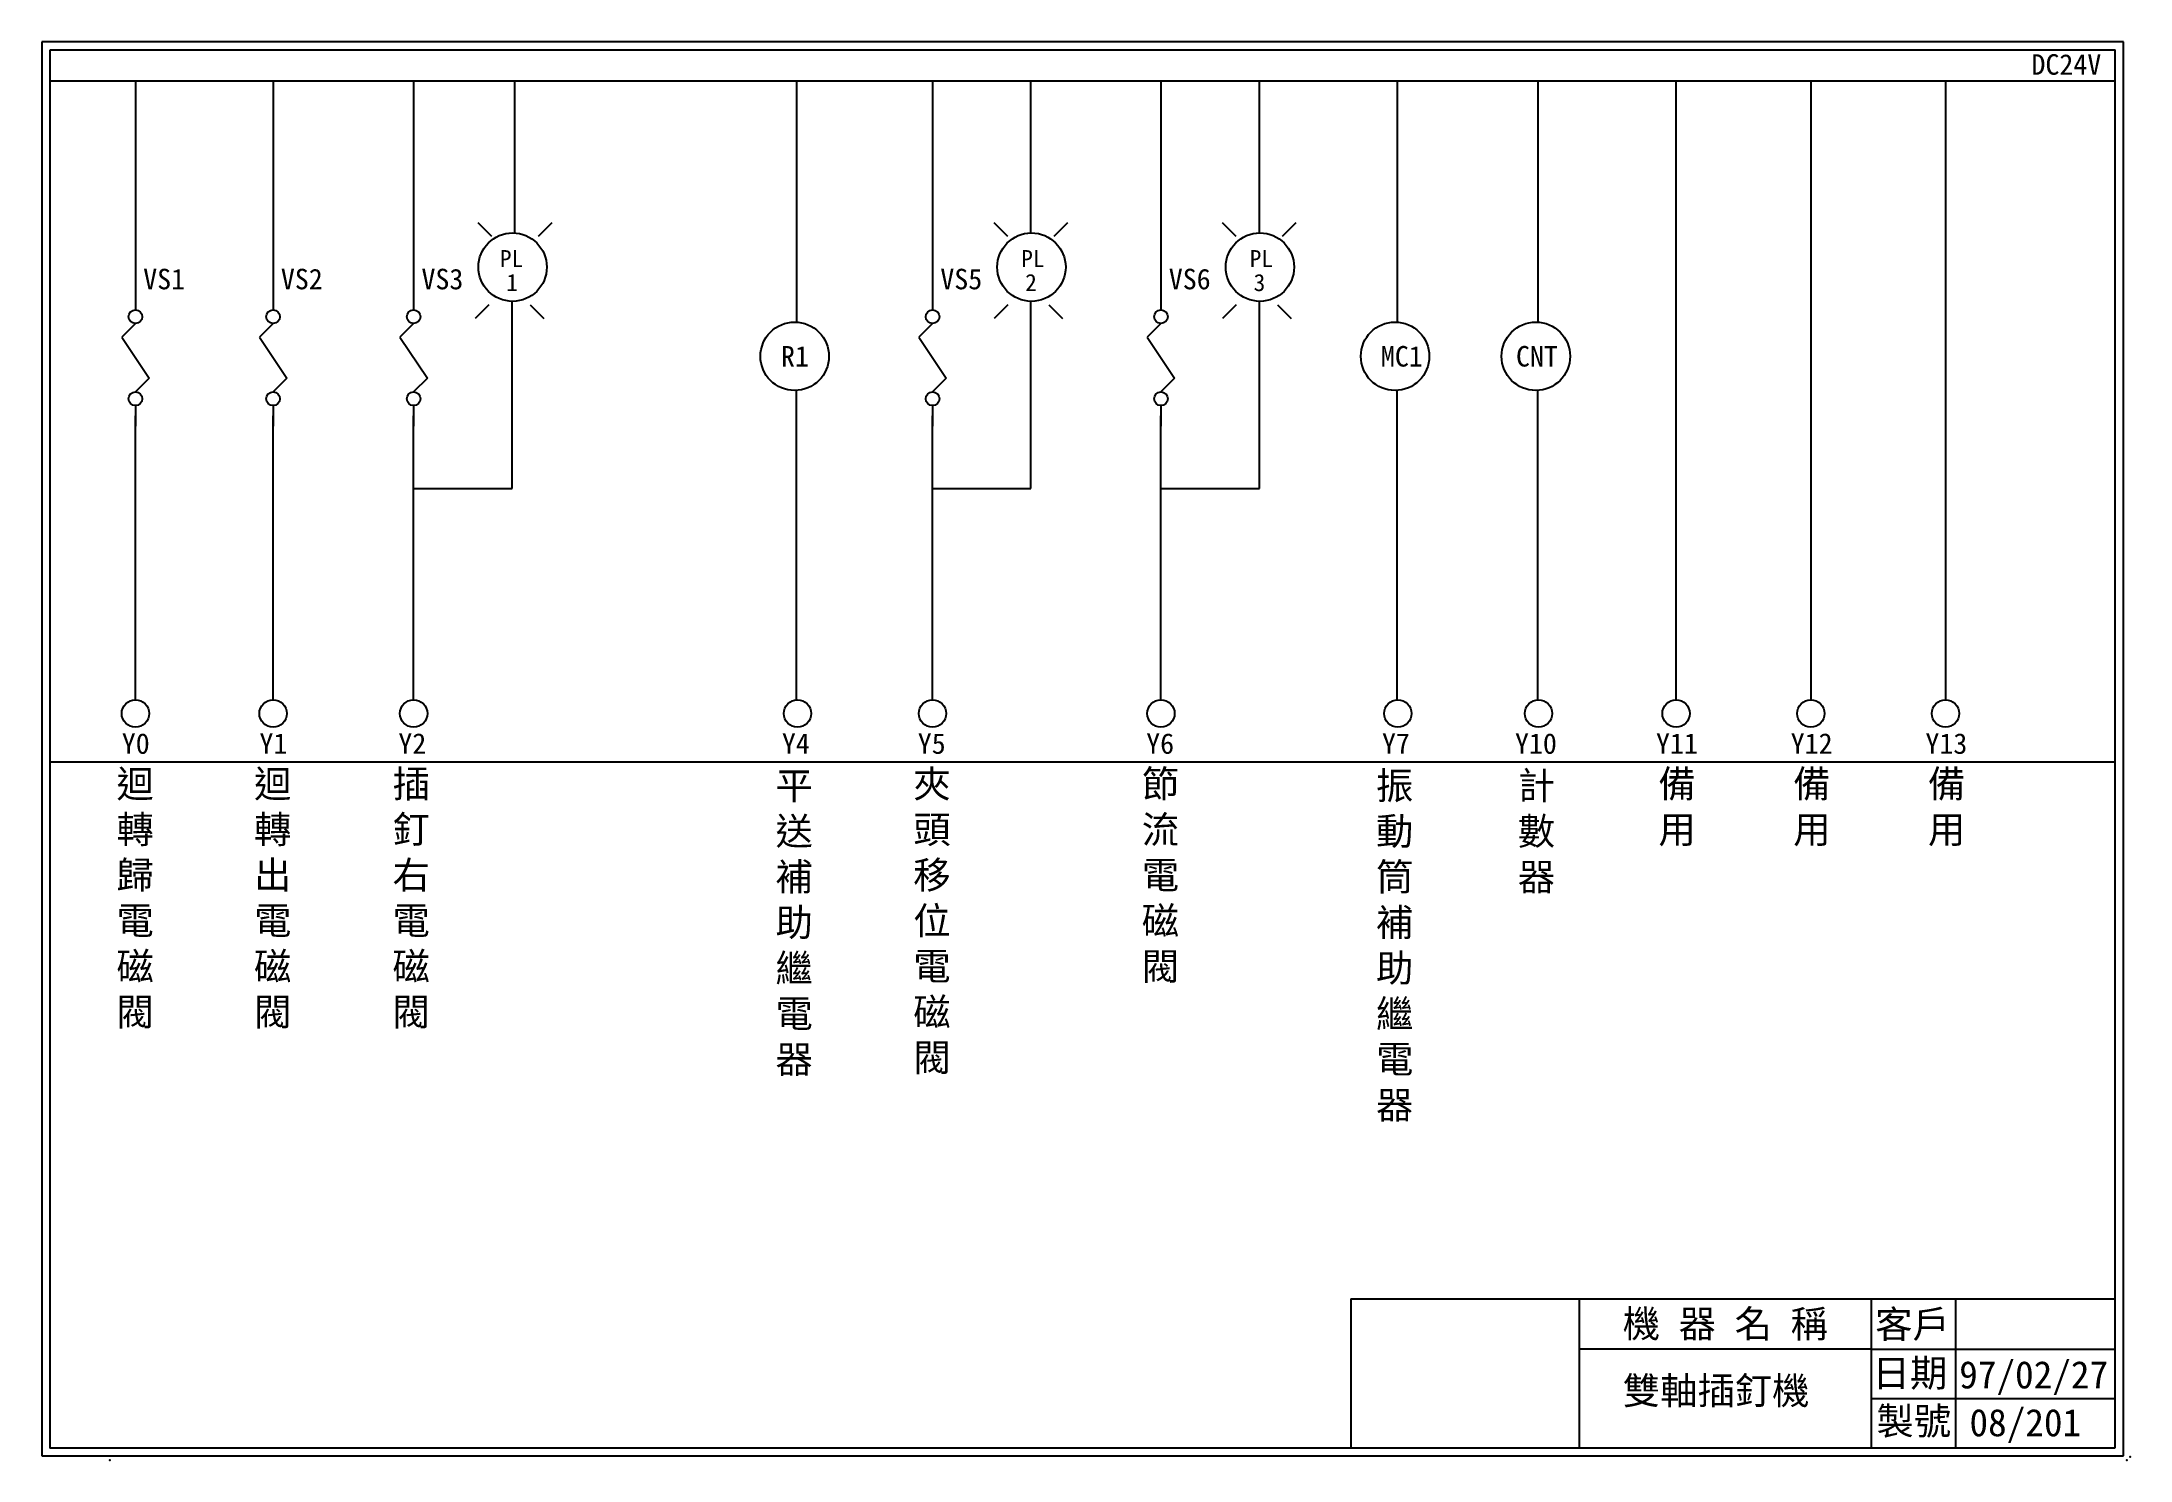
# Model space of a CAD drawing. Extents: x -6 to 299, y 0 to 208.
import ezdxf

# ---------------------------------------------------------------- set-up
doc = ezdxf.new("R2010")
doc.units = 0
doc.header["$MEASUREMENT"] = 0
doc.header["$PDSIZE"] = -10
doc.linetypes.add('HIDDEN9', pattern=[1.5, 1, -0.5])
doc.layers.add('CK_LEVEL_1', color=5, linetype='CONTINUOUS')
doc.layers.add('DIM', color=6, linetype='CONTINUOUS')
doc.styles.add('STSL', font='KAIU.TTF')
doc.styles.add('STYLE4', font='KAIU.TTF')

msp = doc.modelspace()

# ---------------------------------------------------------------- linework, layer by layer
at = {"layer": 'CK_LEVEL_1', "color": 5, "linetype": 'Continuous'}
for p, q in [((-5.95, 207.51), (-5.95, 0.77)), ((298.31, 207.49), (-5.95, 207.49)), ((-4.75, 206.29), (-4.75, 1.9)), ((297.11, 206.29), (-4.75, 206.29)), ((297.11, 1.97), (297.11, 206.32)), ((298.31, 0.77), (298.31, 207.5)), ((185.37, 23.75), (185.37, 1.97)), ((261.47, 1.97), (261.47, 23.75)), ((273.81, 1.97), (273.81, 23.75)), ((261.47, 16.4), (297.11, 16.4)), ((261.47, 9.18), (297.11, 9.18)), ((-5.95, 0.77), (298.31, 0.77)), ((-4.75, 1.97), (297.11, 1.97))]:
    msp.add_line(p, q, dxfattribs=at)
at = {"layer": 'DIM', "color": 6, "linetype": 'Continuous'}
for p, q in [((-4.75, 201.78), (297.11, 201.78)), ((7.74, 201.75), (7.74, 170.32)), ((27.86, 201.75), (27.86, 170.32)), ((48.41, 201.75), (48.41, 170.32)), ((63.22, 179.56), (63.22, 201.75)), ((104.39, 201.78), (104.39, 166.52)), ((124.25, 201.75), (124.25, 170.32)), ((138.64, 179.56), (138.64, 201.75)), ((157.64, 201.75), (157.64, 170.32)), ((172.03, 179.56), (172.03, 201.75)), ((192.14, 201.78), (192.14, 166.52)), ((212.71, 201.78), (212.71, 166.52)), ((232.96, 111.32), (232.96, 201.75)), ((252.65, 111.32), (252.65, 201.75)), ((272.34, 111.32), (272.34, 201.75)), ((59.85, 179.06), (57.85, 181.06)), ((68.63, 181.06), (66.63, 179.06)), ((135.26, 179.06), (133.26, 181.06)), ((143.96, 181.06), (141.96, 179.06)), ((168.65, 179.06), (166.65, 181.06)), ((177.35, 181.06), (175.35, 179.06)), ((7.74, 171.32), (7.74, 168.32)), ((27.86, 171.32), (27.86, 168.32)), ((48.41, 171.32), (48.41, 168.32)), ((124.25, 171.32), (124.25, 168.32)), ((157.64, 171.32), (157.64, 168.32)), ((59.42, 169.06), (57.42, 167.06)), ((62.8, 142.22), (62.8, 169.56)), ((65.42, 169.06), (67.42, 167.06)), ((135.26, 169.06), (133.26, 167.06)), ((138.63, 142.22), (138.63, 169.56)), ((141.26, 169.06), (143.26, 167.06)), ((168.65, 169.06), (166.65, 167.06)), ((172.02, 142.22), (172.02, 169.56)), ((174.65, 169.06), (176.65, 167.06)), ((7.74, 166.32), (5.74, 164.32)), ((27.86, 166.32), (25.86, 164.32)), ((48.41, 166.32), (46.41, 164.32)), ((124.25, 166.32), (122.25, 164.32)), ((157.64, 166.32), (155.64, 164.32)), ((5.74, 164.32), (9.74, 158.32)), ((25.86, 164.32), (29.86, 158.32)), ((46.41, 164.32), (50.41, 158.32)), ((122.25, 164.32), (126.25, 158.32)), ((155.64, 164.32), (159.64, 158.32)), ((9.74, 158.32), (7.74, 156.32)), ((29.86, 158.32), (27.86, 156.32)), ((50.41, 158.32), (48.41, 156.32)), ((104.39, 111.32), (104.39, 156.54)), ((126.25, 158.32), (124.25, 156.32)), ((159.64, 158.32), (157.64, 156.32)), ((192.14, 111.32), (192.14, 156.54)), ((212.71, 111.32), (212.71, 156.54)), ((232.96, 111.32), (232.96, 156.6)), ((252.65, 111.32), (252.65, 156.6)), ((272.34, 111.32), (272.34, 156.6)), ((7.74, 154.32), (7.74, 151.32)), ((7.74, 111.32), (7.74, 152.82)), ((27.86, 154.32), (27.86, 151.32)), ((27.86, 111.32), (27.86, 152.82)), ((48.41, 154.32), (48.41, 151.32)), ((48.41, 111.32), (48.41, 152.82)), ((124.25, 154.32), (124.25, 151.32)), ((124.25, 111.32), (124.25, 152.82)), ((157.64, 154.32), (157.64, 151.32)), ((157.64, 111.32), (157.64, 152.82)), ((48.41, 142.22), (62.8, 142.22)), ((124.25, 142.22), (138.63, 142.22)), ((157.64, 142.22), (172.02, 142.22)), ((-4.75, 102.26), (297.11, 102.26)), ((185.37, 23.75), (297.11, 23.75))]:
    msp.add_line(p, q, dxfattribs=at)
at = {"layer": 'DIM', "color": 5, "linetype": 'Continuous'}
for p, q in [((218.74, 23.75), (218.74, 1.97)), ((261.47, 16.4), (218.74, 16.4))]:
    msp.add_line(p, q, dxfattribs=at)
at = {"layer": 'DIM', "color": 6, "linetype": 'Continuous'}
for centre, radius in [((62.87, 174.56), 5), ((138.71, 174.56), 5), ((172.1, 174.56), 5), ((7.74, 167.32), 1), ((27.86, 167.32), 1), ((48.41, 167.32), 1), ((124.25, 167.32), 1), ((157.64, 167.32), 1), ((104.1, 161.53), 5), ((191.85, 161.53), 5), ((212.43, 161.53), 5), ((7.74, 155.32), 1), ((27.86, 155.32), 1), ((48.41, 155.32), 1), ((124.25, 155.32), 1), ((157.64, 155.32), 1), ((7.74, 109.32), 2), ((27.86, 109.32), 2), ((48.41, 109.32), 2), ((104.5, 109.32), 2), ((124.25, 109.32), 2), ((157.64, 109.32), 2), ((192.25, 109.32), 2), ((212.82, 109.32), 2), ((232.92, 109.32), 2), ((252.61, 109.32), 2), ((272.3, 109.32), 2)]:
    msp.add_circle(centre, radius, dxfattribs=at)
at = {"layer": 'DIM', "color": 7}
for p in [(4, 0.15), (298.81, 0.15), (299.31, 0.65)]:
    msp.add_point(p, dxfattribs=at)

# ---------------------------------------------------------------- texts
at = {"layer": 'DIM', "color": 6, "linetype": 'Continuous', "style": 'STSL'}
for s, height, p in [('DC24V', 3, (284.87, 202.69)), ('PL', 2.5, (61.02, 174.56)), ('PL', 2.5, (137.22, 174.56)), ('PL', 2.5, (170.61, 174.56)), ('VS1', 3, (8.88, 171.32)), ('VS2', 3, (29, 171.32)), ('VS3', 3, (49.55, 171.32)), ('VS5', 3, (125.39, 171.32)), ('VS6', 3, (158.78, 171.32)), ('1', 2.5, (61.95, 171.06)), ('2', 2.5, (137.79, 171.06)), ('3', 2.5, (171.18, 171.06)), ('R1', 3, (102.09, 160.03)), ('MC1', 3, (189.78, 160.03)), ('CNT', 3, (209.53, 160.03)), ('Y0', 3, (5.75, 103.42)), ('Y1', 3, (25.87, 103.42)), ('Y2', 3, (46.17, 103.42)), ('Y4', 3, (102.23, 103.42)), ('Y5', 3, (122.09, 103.42)), ('Y6', 3, (155.48, 103.42)), ('Y7', 3, (189.94, 103.42)), ('Y10', 3, (209.38, 103.42)), ('Y11', 3, (229.99, 103.42)), ('Y12', 3, (249.68, 103.42)), ('Y13', 3, (269.37, 103.42)), ('97/02/27', 4, (274.31, 10.65))]:
    msp.add_text(s, height=height, dxfattribs=at).set_placement(p)
at = {"layer": 'DIM', "color": 70, "linetype": 'Continuous', "style": 'STSL'}
for s, p in [('機 器 名 稱', (225.13, 18.1)), ('客戶', (262.03, 18.03)), ('日期', (261.65, 10.9)), ('雙軸插釘機', (225.14, 8.32)), ('製號', (262.22, 3.87))]:
    msp.add_text(s, height=4, dxfattribs=at).set_placement(p)
at = {"layer": 'DIM', "color": 6, "linetype": 'HIDDEN9', "style": 'STSL'}
msp.add_text('08/201', height=4, dxfattribs=at).set_placement((275.81, 3.65))
at = {"layer": 'DIM', "color": 6, "linetype": 'Continuous', "char_height": 4, "width": 3.592, "attachment_point": 1, "style": 'STYLE4'}
for s, insert in [('迴轉歸電磁閥', (4.97, 101.03)), ('迴轉出電磁閥', (25.08, 101.03)), ('插釘右電磁閥', (45.32, 101.03)), ('平送補助繼電器', (101.3, 100.77)), ('夾頭移位電磁閥', (121.44, 101.03)), ('節流電磁閥', (154.83, 101.03)), ('振動筒補助繼電器', (189.07, 100.77)), ('計數器', (209.8, 100.77)), ('備用', (230.35, 101.03)), ('備用', (250.05, 101.03)), ('備用', (269.74, 101.03))]:
    msp.add_mtext(s, dxfattribs=dict(at, insert=insert))

doc.saveas('drawing.dxf')
